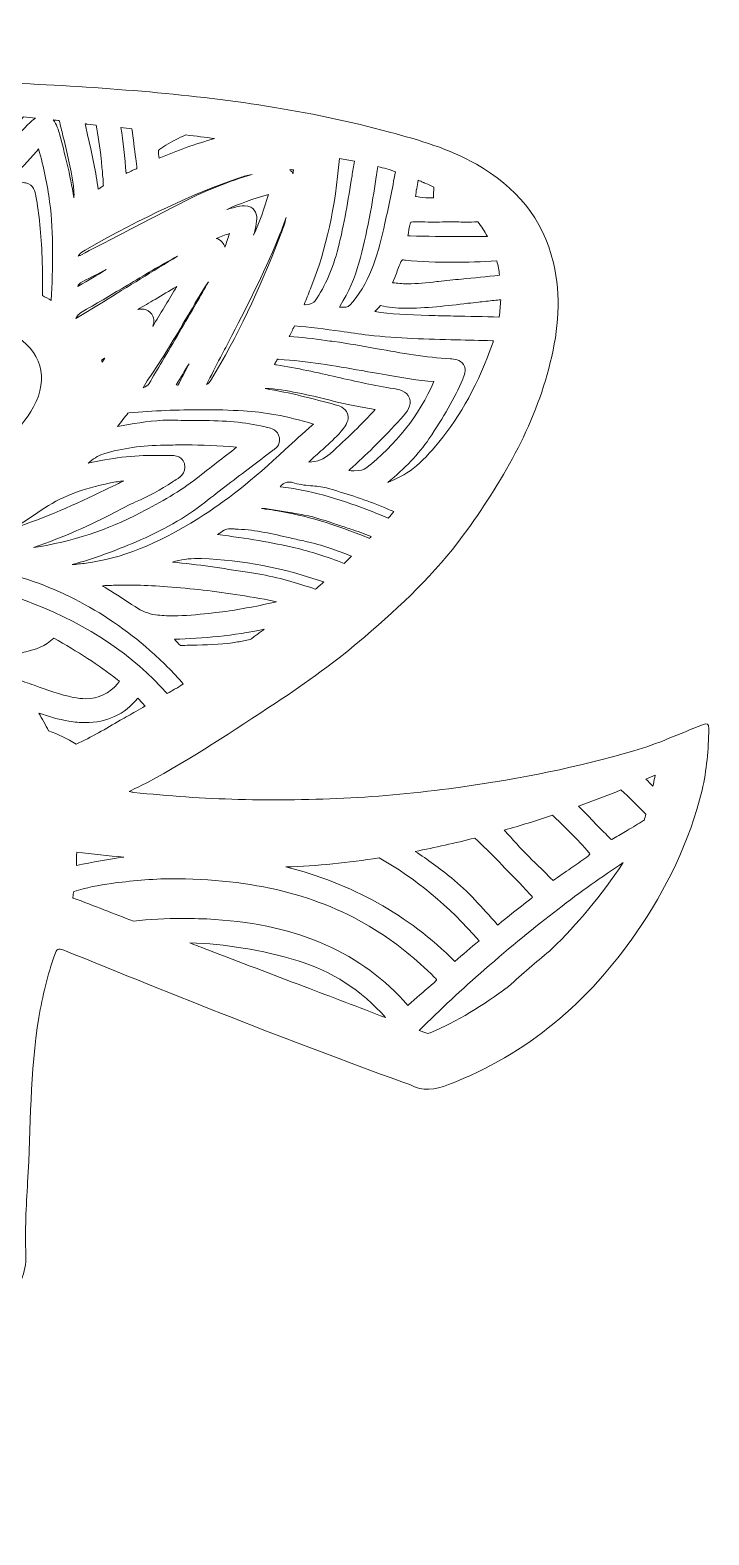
# Model space of a CAD drawing. Extents: x 86 to 1914, y -1775 to -226.
# Drawn here: x 1449 to 1914, y -1258 to -226 of the extents above; entities that cross this region are included whole.
import ezdxf

# ---------------------------------------------------------------- set-up
doc = ezdxf.new("R2010")
doc.units = 0
doc.header["$MEASUREMENT"] = 0
doc.layers.add('Layer 1', color=7, linetype='Continuous')

# ---------------------------------------------------------------- blocks, each defined once
blk = doc.blocks.new('block 3')
at = {"layer": 'Layer 1', "lineweight": 0}
for points, knots in [([(1909.2, -702.3), (1893.5, -708.4), (1878.2, -715.5), (1862.1, -720.2), (1823.7, -731.4), (1784.5, -739.2), (1745, -744.8), (1694, -752.1), (1642.8, -754.8), (1591.3, -753.4), (1567.4, -752.8), (1543.5, -751.1), (1519.7, -748.6), (1519, -748.5), (1518.2, -748.3), (1516.5, -747.9), (1521.3, -745.6), (1525.3, -743.8), (1529.1, -741.8), (1559.4, -725.5), (1588, -706.3), (1616.7, -687.4), (1638, -673.4), (1658.7, -658.5), (1678, -641.9), (1702.6, -620.8), (1726.1, -598.7), (1745.3, -572.4), (1771.8, -536.3), (1794.1, -498), (1805, -454), (1810.6, -431.4), (1812.5, -408.6), (1807.1, -385.7), (1800, -355.1), (1781.2, -333.4), (1754.4, -318.1), (1735.8, -307.4), (1715.3, -301.6), (1694.8, -296), (1639.3, -281), (1582.5, -273), (1525.3, -268.1), (1467, -263.1), (1408.5, -261.3), (1350.1, -258.6), (1310.6, -256.9), (1271.2, -254.5), (1231.9, -250.9), (1187, -246.9), (1142.6, -240), (1098.8, -229.8), (1097.4, -229.5), (1096, -229.3), (1094.6, -229), (1078.6, -226.1), (1069.7, -233.5), (1069.8, -249.7), (1069.9, -262.1), (1075, -273.1), (1080.7, -283.7), (1093.3, -307.2), (1112.1, -324.9), (1133.8, -339.7), (1161.2, -358.4), (1191.4, -371.1), (1222.3, -382.3), (1258.9, -395.4), (1296.1, -406.2), (1334.6, -412.4), (1357.9, -416.2), (1381.4, -418.3), (1404.5, -423.4), (1415.7, -425.9), (1426.7, -428.9), (1436.7, -434.6), (1456.4, -445.6), (1461.8, -464.5), (1451.1, -484.3), (1446.4, -492.9), (1440, -500.1), (1433.1, -506.9), (1394.6, -544.9), (1348.2, -569.1), (1297.2, -585.1), (1255.8, -598.1), (1213.5, -605.3), (1170.3, -608.2), (1144, -609.9), (1117.8, -611.2), (1091.5, -612.8), (1070.7, -614), (1049.8, -614.3), (1028.9, -615.7), (1019.3, -616.3), (1009.6, -616.5), (1000, -616.5), (990.4, -616.5), (980.7, -616.3), (971.1, -615.7), (950.2, -614.3), (929.3, -614), (908.5, -612.8), (882.2, -611.2), (856, -609.9), (829.7, -608.2), (786.5, -605.3), (744.2, -598.1), (702.8, -585.1), (651.8, -569.1), (605.4, -544.9), (566.9, -506.9), (560, -500.1), (553.6, -492.9), (548.9, -484.3), (538.2, -464.5), (543.6, -445.6), (563.3, -434.6), (573.3, -428.9), (584.3, -425.9), (595.5, -423.4), (618.6, -418.3), (642.1, -416.2), (665.4, -412.4), (703.9, -406.2), (741.1, -395.4), (777.7, -382.3), (808.6, -371.1), (838.8, -358.4), (866.2, -339.7), (887.9, -324.9), (906.7, -307.2), (919.3, -283.7), (925, -273.1), (930.1, -262.1), (930.2, -249.7), (930.3, -233.5), (921.4, -226.1), (905.4, -229), (904, -229.3), (902.6, -229.5), (901.2, -229.8), (857.4, -240), (813, -246.9), (768.1, -250.9), (728.8, -254.5), (689.4, -256.9), (649.9, -258.6), (591.5, -261.3), (533, -263.1), (474.7, -268.1), (417.5, -273), (360.7, -281), (305.2, -296), (284.7, -301.6), (264.2, -307.4), (245.6, -318.1), (218.8, -333.4), (200, -355.1), (192.9, -385.7), (187.5, -408.6), (189.4, -431.4), (195, -454), (205.9, -498), (228.2, -536.3), (254.7, -572.4), (273.9, -598.7), (297.4, -620.8), (322, -641.9), (341.3, -658.5), (362, -673.4), (383.3, -687.4), (412, -706.3), (440.6, -725.5), (470.9, -741.8), (474.7, -743.8), (478.7, -745.6), (483.5, -747.9), (481.8, -748.3), (481, -748.5), (480.3, -748.6), (456.5, -751.1), (432.6, -752.8), (408.7, -753.4), (357.2, -754.8), (306, -752.1), (255, -744.8), (215.5, -739.2), (176.3, -731.4), (137.9, -720.2), (121.8, -715.5), (106.5, -708.4), (90.8, -702.3), (87.7, -701.1), (86.4, -701.1), (86.5, -705.1), (86.7, -719.2), (87.8, -733.3), (91.1, -747.1), (99.7, -782.6), (115.6, -815), (136.2, -844.9), (168.8, -892.2), (210.5, -928.1), (264.7, -948.9), (273.9, -952.4), (282.4, -954), (291.3, -948.9), (293, -948), (294.9, -947.7), (296.7, -947), (374.6, -918.8), (451.5, -888), (528.2, -856.7), (532.2, -855.1), (533.2, -856.2), (534.4, -859.7), (539.3, -873.8), (542.8, -888.3), (545.3, -903), (551.6, -940.3), (550.7, -978.1), (553, -1015.7), (554, -1032.3), (554.9, -1049), (554.2, -1065.6), (553.8, -1078.1), (558.8, -1087.4), (565.9, -1096.9), (582.4, -1119.2), (599.1, -1141.4), (614.4, -1164.5), (643.8, -1209.1), (661.6, -1258.6), (673.7, -1310.4), (687.1, -1367.2), (691.8, -1425.2), (693.4, -1483.4), (694.2, -1510.5), (693.3, -1537.6), (694.5, -1564.7), (696.5, -1608), (712.6, -1644.2), (746.1, -1672.3), (776.7, -1698), (809.1, -1721.5), (840.2, -1746.5), (867.5, -1768.4), (898.9, -1775.2), (933.3, -1769.9), (951, -1767.2), (968.6, -1764.2), (986.5, -1762.9), (991, -1762.5), (995.5, -1762.4), (1000, -1762.4), (1004.5, -1762.4), (1009, -1762.5), (1013.5, -1762.9), (1031.4, -1764.2), (1049, -1767.2), (1066.7, -1769.9), (1101.1, -1775.2), (1132.5, -1768.4), (1159.8, -1746.5), (1190.9, -1721.5), (1223.2, -1698), (1253.9, -1672.3), (1287.4, -1644.2), (1303.5, -1608), (1305.5, -1564.7), (1306.7, -1537.6), (1305.8, -1510.5), (1306.6, -1483.4), (1308.2, -1425.2), (1312.9, -1367.2), (1326.3, -1310.4), (1338.4, -1258.6), (1356.2, -1209.1), (1385.6, -1164.5), (1400.9, -1141.4), (1417.6, -1119.2), (1434.1, -1096.9), (1441.2, -1087.4), (1446.2, -1078.1), (1445.8, -1065.6), (1445.1, -1049), (1446, -1032.3), (1447, -1015.7), (1449.3, -978.1), (1448.4, -940.3), (1454.7, -903), (1457.2, -888.3), (1460.7, -873.8), (1465.6, -859.7), (1466.8, -856.2), (1467.8, -855.1), (1471.8, -856.7), (1548.5, -888), (1625.4, -918.8), (1703.3, -947), (1705.1, -947.7), (1707, -948), (1708.7, -948.9), (1717.6, -954), (1726.1, -952.4), (1735.3, -948.9), (1789.5, -928.1), (1831.2, -892.2), (1863.8, -844.9), (1884.4, -815), (1900.3, -782.6), (1908.9, -747.1), (1912.2, -733.3), (1913.3, -719.2), (1913.5, -705.1), (1913.6, -701.1), (1912.3, -701.1), (1909.2, -702.3)], [0, 0, 0, 0, 1, 1, 1, 2, 2, 2, 3, 3, 3, 4, 4, 4, 5, 5, 5, 6, 6, 6, 7, 7, 7, 8, 8, 8, 9, 9, 9, 10, 10, 10, 11, 11, 11, 12, 12, 12, 13, 13, 13, 14, 14, 14, 15, 15, 15, 16, 16, 16, 17, 17, 17, 18, 18, 18, 19, 19, 19, 20, 20, 20, 21, 21, 21, 22, 22, 22, 23, 23, 23, 24, 24, 24, 25, 25, 25, 26, 26, 26, 27, 27, 27, 28, 28, 28, 29, 29, 29, 30, 30, 30, 31, 31, 31, 32, 32, 32, 33, 33, 33, 34, 34, 34, 35, 35, 35, 36, 36, 36, 37, 37, 37, 38, 38, 38, 39, 39, 39, 40, 40, 40, 41, 41, 41, 42, 42, 42, 43, 43, 43, 44, 44, 44, 45, 45, 45, 46, 46, 46, 47, 47, 47, 48, 48, 48, 49, 49, 49, 50, 50, 50, 51, 51, 51, 52, 52, 52, 53, 53, 53, 54, 54, 54, 55, 55, 55, 56, 56, 56, 57, 57, 57, 58, 58, 58, 59, 59, 59, 60, 60, 60, 61, 61, 61, 62, 62, 62, 63, 63, 63, 64, 64, 64, 65, 65, 65, 66, 66, 66, 67, 67, 67, 68, 68, 68, 69, 69, 69, 70, 70, 70, 71, 71, 71, 72, 72, 72, 73, 73, 73, 74, 74, 74, 75, 75, 75, 76, 76, 76, 77, 77, 77, 78, 78, 78, 79, 79, 79, 80, 80, 80, 81, 81, 81, 82, 82, 82, 83, 83, 83, 84, 84, 84, 85, 85, 85, 86, 86, 86, 87, 87, 87, 88, 88, 88, 89, 89, 89, 90, 90, 90, 91, 91, 91, 92, 92, 92, 93, 93, 93, 94, 94, 94, 95, 95, 95, 96, 96, 96, 97, 97, 97, 98, 98, 98, 99, 99, 99, 100, 100, 100, 101, 101, 101, 102, 102, 102, 103, 103, 103, 104, 104, 104, 105, 105, 105, 106, 106, 106, 106]), ([(1452.4, -286.5), (1450.3, -287.8), (1448.4, -289.6), (1446.6, -291.4), (1442.9, -295.4), (1439.1, -299.4), (1435.5, -303.3), (1433.2, -305.9), (1430.9, -308.4), (1428.5, -310.9), (1428.5, -310.9), (1428.5, -310.1), (1428.5, -310.1), (1428.5, -310), (1428.5, -309.8), (1428.5, -309.7), (1428.2, -305.9), (1429.9, -301.6), (1433.3, -297.6), (1436.5, -293.9), (1440, -290.1), (1444.1, -285.7), (1446.8, -286), (1449.6, -286.2), (1452.4, -286.5)], [0, 0, 0, 0, 1, 1, 1, 2, 2, 2, 3, 3, 3, 4, 4, 4, 5, 5, 5, 6, 6, 6, 7, 7, 7, 8, 8, 8, 8]), ([(1478.7, -341.1), (1476.2, -325.2), (1472.3, -310.1), (1468.8, -297.3), (1468.2, -294.9), (1467, -290.6), (1464.4, -287.7), (1465.9, -287.9), (1467.3, -288), (1468.7, -288.2), (1469.5, -291.7), (1470.4, -295.1), (1471.2, -298.5), (1473.9, -309.3), (1476.6, -320.5), (1478.2, -331.7), (1478.7, -335.1), (1478.9, -338.2), (1478.7, -341.1)], [0, 0, 0, 0, 1, 1, 1, 2, 2, 2, 3, 3, 3, 4, 4, 4, 5, 5, 5, 6, 6, 6, 6]), ([(1487.1, -290.5), (1487.3, -290.5), (1487.5, -290.5), (1487.8, -290.6), (1487.8, -290.6), (1494, -291.2), (1494, -291.2), (1495.2, -298.1), (1496.5, -306.4), (1497.4, -314.7), (1497.8, -318.4), (1498.1, -322.1), (1498.4, -325.8), (1498.6, -327.3), (1498.7, -328.7), (1498.8, -330.2), (1498.8, -331.1), (1498.8, -332), (1498.9, -332.7), (1498.4, -333.1), (1497.9, -333.5), (1497.4, -333.8), (1496.7, -334.3), (1496, -334.8), (1495.4, -335.2), (1493.7, -323.7), (1491.4, -312.4), (1488.3, -299), (1487.7, -296.1), (1487, -293.2), (1486.4, -290.3), (1486.6, -290.3), (1486.8, -290.4), (1487.1, -290.5)], [0, 0, 0, 0, 1, 1, 1, 2, 2, 2, 3, 3, 3, 4, 4, 4, 5, 5, 5, 6, 6, 6, 7, 7, 7, 8, 8, 8, 9, 9, 9, 10, 10, 10, 11, 11, 11, 11]), ([(1521.9, -321.1), (1521.8, -321.1), (1521.7, -321.2), (1521.4, -321.3), (1519, -322.2), (1516.6, -323.4), (1514.4, -324.5), (1513.7, -313.2), (1512.3, -302.3), (1510.9, -293), (1513.4, -293.2), (1515.9, -293.5), (1518.4, -293.8), (1519.3, -300.6), (1520.2, -307.3), (1521.1, -314.1), (1521.1, -314.1), (1521.8, -319.6), (1521.8, -319.6), (1521.9, -320.3), (1521.9, -320.8), (1521.9, -321.1)], [0, 0, 0, 0, 1, 1, 1, 2, 2, 2, 3, 3, 3, 4, 4, 4, 5, 5, 5, 6, 6, 6, 7, 7, 7, 7]), ([(1575.1, -300.5), (1561.9, -304.1), (1549.2, -308.7), (1537, -314), (1536.8, -312.6), (1536.3, -309.3), (1536.7, -308.6), (1537.1, -307.8), (1540.3, -305.8), (1541.6, -305.1), (1545.9, -302.5), (1550.5, -300.1), (1555.4, -298), (1562.3, -298.8), (1568.9, -299.6), (1575.1, -300.5)], [0, 0, 0, 0, 1, 1, 1, 2, 2, 2, 3, 3, 3, 4, 4, 4, 5, 5, 5, 5]), ([(1444, -330.7), (1441.8, -330.7), (1438.6, -331.6), (1435.7, -335.7), (1429.4, -344.9), (1422.4, -353.9), (1415.5, -362.7), (1408.6, -371.6), (1401.3, -380.9), (1394.7, -390.5), (1392.7, -390.2), (1390.6, -389.8), (1388.4, -389.5), (1404, -364.2), (1423.4, -342.1), (1442.1, -321.5), (1444.9, -318.4), (1447.6, -315.3), (1450.4, -312.3), (1451.8, -310.7), (1453.1, -309.2), (1454.5, -307.6), (1458.1, -320.4), (1460.6, -332.3), (1462.1, -343.8), (1465, -366.2), (1464.3, -389.1), (1463.2, -411.4), (1461.2, -410.3), (1459.2, -409.1), (1457.1, -408.1), (1457.3, -400.3), (1457.3, -391.9), (1456.9, -382), (1456.3, -365.8), (1454.9, -352.4), (1452.7, -339.9), (1452.7, -339.9), (1452.6, -339.4), (1452.6, -339.4), (1452.2, -337.4), (1451.4, -332), (1445.7, -330.9), (1445.1, -330.8), (1444.6, -330.7), (1444, -330.7)], [0, 0, 0, 0, 1, 1, 1, 2, 2, 2, 3, 3, 3, 4, 4, 4, 5, 5, 5, 6, 6, 6, 7, 7, 7, 8, 8, 8, 9, 9, 9, 10, 10, 10, 11, 11, 11, 12, 12, 12, 13, 13, 13, 14, 14, 14, 15, 15, 15, 15]), ([(1670.8, -316), (1670.2, -319.4), (1669.7, -322.7), (1669.2, -326.1), (1666.5, -342.5), (1663.8, -359.3), (1659.7, -375.6), (1656.1, -389.6), (1651, -401.4), (1643.9, -411.7), (1643.1, -413), (1640.3, -414.4), (1637.3, -414.4), (1637, -414.4), (1636.7, -414.4), (1636.4, -414.3), (1637.8, -410.7), (1639.2, -407), (1640.7, -403.4), (1640.7, -403.4), (1641.2, -402.1), (1641.2, -402.1), (1651.5, -376.4), (1657.8, -347.6), (1660.5, -314.2), (1664, -314.7), (1667.4, -315.3), (1670.8, -316)], [0, 0, 0, 0, 1, 1, 1, 2, 2, 2, 3, 3, 3, 4, 4, 4, 5, 5, 5, 6, 6, 6, 7, 7, 7, 8, 8, 8, 9, 9, 9, 9]), ([(1686.8, -319.6), (1691, -320.7), (1695.1, -321.9), (1699, -323.2), (1696.7, -334.8), (1694.3, -346.8), (1691.7, -358.5), (1687.4, -378.1), (1682.4, -397), (1669.8, -412.4), (1666.7, -416.1), (1666.5, -416.1), (1663.4, -416.1), (1663, -416.1), (1662.6, -416.1), (1662.2, -416.1), (1661.6, -416.1), (1661, -416.1), (1660.6, -416), (1660.7, -415.8), (1660.9, -415.4), (1661.1, -415.1), (1672.9, -396.5), (1676.9, -375.6), (1680.9, -355.4), (1680.9, -355.4), (1681.8, -350.6), (1681.8, -350.6), (1683.5, -342.1), (1684.7, -333.6), (1686, -325.3), (1686.2, -323.4), (1686.5, -321.5), (1686.8, -319.6)], [0, 0, 0, 0, 1, 1, 1, 2, 2, 2, 3, 3, 3, 4, 4, 4, 5, 5, 5, 6, 6, 6, 7, 7, 7, 8, 8, 8, 9, 9, 9, 10, 10, 10, 11, 11, 11, 11]), ([(1554.7, -343.4), (1538.2, -351.8), (1521.5, -360.5), (1505.4, -368.9), (1498.2, -372.6), (1491, -376.4), (1483.8, -380.1), (1483.5, -380.2), (1483.2, -380.4), (1482.9, -380.6), (1482.8, -380.6), (1482.7, -380.7), (1482.6, -380.7), (1482.3, -380.9), (1481.9, -381), (1481.6, -381.1), (1481.8, -380.8), (1482, -380.5), (1482.2, -380.2), (1483.1, -378.8), (1484.8, -377.8), (1486.4, -376.9), (1527.3, -353.8), (1559.9, -338.6), (1592.2, -327.3), (1595, -326.3), (1597.8, -325.6), (1600.7, -325), (1584.6, -329.9), (1569.2, -336), (1554.7, -343.4)], [0, 0, 0, 0, 1, 1, 1, 2, 2, 2, 3, 3, 3, 4, 4, 4, 5, 5, 5, 6, 6, 6, 7, 7, 7, 8, 8, 8, 9, 9, 9, 10, 10, 10, 10]), ([(1626.5, -321.9), (1626.7, -321.9), (1627, -321.8), (1627.2, -321.8), (1627.3, -321.8), (1627.4, -321.8), (1627.5, -321.8), (1627.9, -321.9), (1628.3, -321.9), (1628.8, -321.9), (1628.8, -321.9), (1629.1, -321.9), (1629.1, -321.9), (1629, -322.7), (1628.9, -323.6), (1628.8, -324.5), (1628.6, -324.1), (1628.4, -323.7), (1628.1, -323.4), (1627.6, -322.9), (1627.1, -322.4), (1626.5, -321.9)], [0, 0, 0, 0, 1, 1, 1, 2, 2, 2, 3, 3, 3, 4, 4, 4, 5, 5, 5, 6, 6, 6, 7, 7, 7, 7]), ([(1714.6, -329.1), (1715.7, -329.5), (1716.8, -330), (1717.8, -330.5), (1718, -330.6), (1718.1, -330.6), (1718.3, -330.7), (1718.3, -330.7), (1718.7, -330.8), (1718.7, -330.8), (1719, -330.9), (1719.3, -331), (1719.6, -331.2), (1721.5, -332), (1723.4, -332.9), (1725.3, -333.9), (1725.1, -336.4), (1725, -338.8), (1724.9, -341), (1723.9, -341.1), (1722.9, -341.2), (1721.9, -341.2), (1719.1, -341.2), (1716.3, -340.8), (1713.3, -340.3), (1713.1, -340.3), (1712.9, -340.3), (1712.7, -340.3), (1713, -336.5), (1713.8, -332.8), (1714.6, -329.1)], [0, 0, 0, 0, 1, 1, 1, 2, 2, 2, 3, 3, 3, 4, 4, 4, 5, 5, 5, 6, 6, 6, 7, 7, 7, 8, 8, 8, 9, 9, 9, 10, 10, 10, 10]), ([(1601.8, -366.7), (1602.2, -365.4), (1602.5, -364.1), (1602.8, -362.8), (1603.9, -357.5), (1605, -353), (1602.2, -349.5), (1601.2, -348.2), (1599.1, -346.6), (1595.5, -346.6), (1593.6, -346.6), (1591.3, -347), (1587.7, -347.9), (1586.2, -348.3), (1584.8, -348.7), (1583.4, -349.1), (1583.5, -349.1), (1583.6, -349), (1583.6, -349), (1592, -345.2), (1601.3, -341.8), (1611.9, -338.8), (1609.2, -348.3), (1605.7, -357.6), (1601.8, -366.7)], [0, 0, 0, 0, 1, 1, 1, 2, 2, 2, 3, 3, 3, 4, 4, 4, 5, 5, 5, 6, 6, 6, 7, 7, 7, 8, 8, 8, 8]), ([(1573, -465.4), (1571.7, -467.6), (1570.6, -468.6), (1569.5, -469), (1572.7, -462.9), (1575.9, -456.6), (1579, -450.6), (1581, -446.9), (1582.9, -443.2), (1584.8, -439.5), (1584.8, -439.5), (1586.9, -435.5), (1586.9, -435.5), (1598.6, -412.7), (1610.7, -389.2), (1620.3, -364.8), (1621.7, -361.2), (1623, -357.8), (1624.1, -354.5), (1623.1, -358.6), (1621.8, -362.6), (1620.3, -366.5), (1605.6, -404.6), (1590.1, -436.9), (1573, -465.4)], [0, 0, 0, 0, 1, 1, 1, 2, 2, 2, 3, 3, 3, 4, 4, 4, 5, 5, 5, 6, 6, 6, 7, 7, 7, 8, 8, 8, 8]), ([(1707.8, -365.1), (1708.3, -362.1), (1708.9, -359), (1709.4, -357.8), (1709.9, -357.7), (1711.1, -357.6), (1713.6, -357.6), (1714.5, -357.6), (1715.5, -357.6), (1716.8, -357.6), (1719.9, -357.7), (1723, -357.7), (1726, -357.7), (1728.5, -357.7), (1738.5, -357.6), (1740.9, -357.6), (1742.8, -357.7), (1744.7, -357.7), (1746.5, -357.7), (1749.4, -357.7), (1752.4, -357.7), (1755.4, -357.6), (1757.8, -360.7), (1760, -364), (1761.9, -367.5), (1756.3, -367.7), (1750.6, -367.7), (1744.4, -367.7), (1732.3, -367.7), (1720.3, -367.5), (1709.1, -367.2), (1708.4, -367.2), (1707.9, -367.2), (1707.4, -367.1), (1707.5, -366.6), (1707.6, -365.9), (1707.8, -365.1)], [0, 0, 0, 0, 1, 1, 1, 2, 2, 2, 3, 3, 3, 4, 4, 4, 5, 5, 5, 6, 6, 6, 7, 7, 7, 8, 8, 8, 9, 9, 9, 10, 10, 10, 11, 11, 11, 12, 12, 12, 12]), ([(1582, -375), (1581.8, -373.8), (1581.3, -372.6), (1580.3, -371.4), (1579.1, -370.1), (1577.7, -369.3), (1576.1, -368.9), (1579.1, -367.7), (1582.2, -366.6), (1585.3, -365.5), (1584.3, -368.7), (1583.2, -371.8), (1582, -375)], [0, 0, 0, 0, 1, 1, 1, 2, 2, 2, 3, 3, 3, 4, 4, 4, 4]), ([(1485.5, -418.5), (1495.6, -412.9), (1505.6, -406.8), (1515.3, -401), (1526.5, -394.3), (1538, -387.4), (1549.6, -381.1), (1532.7, -391.5), (1515.8, -401.9), (1498.9, -412.3), (1498.9, -412.3), (1480, -423.9), (1480, -423.9), (1480, -423.9), (1480, -423.9), (1480, -423.9), (1480.6, -422.2), (1482.1, -420.4), (1485.5, -418.5)], [0, 0, 0, 0, 1, 1, 1, 2, 2, 2, 3, 3, 3, 4, 4, 4, 5, 5, 5, 6, 6, 6, 6]), ([(1484.9, -398.4), (1490.2, -395.7), (1495.6, -393), (1500.9, -390.2), (1494.6, -394.1), (1488.3, -397.9), (1482.1, -401.5), (1482.1, -401.5), (1481.5, -401.9), (1481.5, -401.9), (1481.6, -400.7), (1482.3, -399.7), (1484.9, -398.4)], [0, 0, 0, 0, 1, 1, 1, 2, 2, 2, 3, 3, 3, 4, 4, 4, 4]), ([(1727.2, -398.5), (1720.3, -399.3), (1713.8, -400), (1707.2, -400), (1703.5, -400), (1700.2, -399.7), (1697, -399.3), (1697, -399.3), (1698.5, -395.6), (1698.5, -395.6), (1699.6, -392.6), (1700.8, -389.7), (1701.9, -386.7), (1702.9, -384), (1703.8, -383.6), (1703.8, -383.6), (1703.8, -383.6), (1703.8, -383.6), (1703.8, -383.6), (1703.9, -383.6), (1704.1, -383.6), (1704.5, -383.7), (1704.9, -383.8), (1705.3, -383.9), (1705.7, -383.9), (1716.4, -384.8), (1727.2, -385.3), (1738.7, -385.3), (1748.2, -385.3), (1757.9, -385), (1768.4, -384.4), (1769.2, -387.5), (1769.8, -390.7), (1770.2, -394.1), (1761.5, -395.1), (1752.7, -396), (1744.1, -396.8), (1738.8, -397.3), (1733.5, -397.9), (1728.3, -398.4), (1728.3, -398.4), (1727.2, -398.5), (1727.2, -398.5)], [0, 0, 0, 0, 1, 1, 1, 2, 2, 2, 3, 3, 3, 4, 4, 4, 5, 5, 5, 6, 6, 6, 7, 7, 7, 8, 8, 8, 9, 9, 9, 10, 10, 10, 11, 11, 11, 12, 12, 12, 13, 13, 13, 14, 14, 14, 14]), ([(1534.3, -410.7), (1539.2, -407.8), (1544.1, -404.8), (1549.1, -401.9), (1548.8, -402.4), (1548.5, -402.9), (1548.2, -403.4), (1543.1, -412), (1537.9, -420.6), (1532.7, -429.2), (1533.8, -426.5), (1534.2, -422.9), (1531, -419.7), (1529.3, -418.1), (1527.3, -417.3), (1525.1, -417.3), (1524.2, -417.3), (1523.3, -417.4), (1522.5, -417.7), (1526.4, -415.3), (1530.4, -413), (1534.3, -410.7)], [0, 0, 0, 0, 1, 1, 1, 2, 2, 2, 3, 3, 3, 4, 4, 4, 5, 5, 5, 6, 6, 6, 7, 7, 7, 7]), ([(1526.2, -471.3), (1527.3, -469.1), (1528.5, -467.1), (1529.8, -465.2), (1539.4, -451.4), (1548, -436.8), (1556.3, -422.6), (1561, -414.7), (1565.8, -406.6), (1570.8, -398.6), (1568.1, -403.4), (1565.4, -408.4), (1562.5, -413.4), (1554.8, -426.8), (1546.8, -440.3), (1539.1, -453.3), (1536.1, -458.3), (1533.1, -463.4), (1530.2, -468.4), (1529.5, -469.6), (1527.9, -470.6), (1526.2, -471.3)], [0, 0, 0, 0, 1, 1, 1, 2, 2, 2, 3, 3, 3, 4, 4, 4, 5, 5, 5, 6, 6, 6, 7, 7, 7, 7]), ([(1770, -422.9), (1759.6, -422.5), (1749.1, -422.3), (1738.8, -422.1), (1733.2, -422), (1727.5, -421.9), (1721.8, -421.7), (1707.2, -421.4), (1695.6, -420.6), (1684.9, -419.1), (1686, -417.8), (1687.2, -416.5), (1688.4, -415.2), (1688.4, -415.2), (1688.7, -414.9), (1688.7, -414.9), (1694.2, -416.1), (1699.8, -416.8), (1705, -416.8), (1719.7, -416.8), (1734.4, -415.1), (1748.5, -413.4), (1750.9, -413.1), (1753.3, -412.9), (1755.7, -412.6), (1759.3, -412.2), (1762.9, -411.8), (1766.6, -411.4), (1768, -411.3), (1769.5, -411.1), (1771, -411), (1770.8, -414.8), (1770.5, -418.7), (1770, -422.9)], [0, 0, 0, 0, 1, 1, 1, 2, 2, 2, 3, 3, 3, 4, 4, 4, 5, 5, 5, 6, 6, 6, 7, 7, 7, 8, 8, 8, 9, 9, 9, 10, 10, 10, 11, 11, 11, 11]), ([(1765.8, -440), (1755.6, -468.5), (1743.8, -490.3), (1728.7, -508.5), (1722.6, -515.9), (1717.3, -521.8), (1711.1, -526.7), (1705.6, -531), (1699.2, -533.9), (1693.6, -536.2), (1705.5, -526.6), (1714.8, -516.8), (1721.9, -506.3), (1732, -491.5), (1739.3, -478.5), (1745, -465.5), (1746, -463.1), (1747.8, -459.1), (1745.6, -455.4), (1743.3, -451.8), (1739, -451.6), (1736.6, -451.5), (1719.8, -450.5), (1702.9, -447.5), (1686.5, -444.5), (1676.8, -442.8), (1666.8, -441), (1656.8, -439.6), (1654.9, -439.4), (1652.9, -439.1), (1651, -438.8), (1642.9, -437.7), (1634.6, -436.5), (1626.1, -436.2), (1627.3, -434), (1628.4, -431.6), (1629.7, -428.9), (1640.1, -429.6), (1650.9, -431.2), (1661.4, -432.6), (1667.7, -433.5), (1674.2, -434.5), (1680.7, -435.2), (1700.7, -437.5), (1720.9, -438), (1740.5, -438.4), (1748.6, -438.6), (1756.9, -438.8), (1765.1, -439.1), (1765.1, -439.1), (1765.9, -439.2), (1766.1, -439.2), (1766, -439.4), (1765.9, -439.7), (1765.8, -440)], [0, 0, 0, 0, 1, 1, 1, 2, 2, 2, 3, 3, 3, 4, 4, 4, 5, 5, 5, 6, 6, 6, 7, 7, 7, 8, 8, 8, 9, 9, 9, 10, 10, 10, 11, 11, 11, 12, 12, 12, 13, 13, 13, 14, 14, 14, 15, 15, 15, 16, 16, 16, 17, 17, 17, 18, 18, 18, 18]), ([(1499.8, -450.9), (1499.2, -451.9), (1498.6, -452.8), (1498, -453.7), (1497.9, -453.3), (1497.8, -453), (1497.8, -452.6), (1497.7, -452.5), (1497.7, -452.4), (1497.6, -452.3), (1498.4, -451.8), (1499.1, -451.4), (1499.8, -450.9)], [0, 0, 0, 0, 1, 1, 1, 2, 2, 2, 3, 3, 3, 4, 4, 4, 4]), ([(1668.3, -526.7), (1669.6, -525.6), (1670.9, -524.4), (1672.2, -523.2), (1682.2, -513.9), (1693.8, -502.7), (1704.4, -490.5), (1706.4, -488.2), (1710.4, -483.5), (1708.6, -478.4), (1706.7, -473.3), (1700.5, -472.3), (1697.8, -471.9), (1684.8, -469.8), (1671.6, -466.9), (1658.9, -464), (1645.4, -460.9), (1631.4, -457.7), (1617.4, -455.6), (1616.9, -455.5), (1616.4, -455.5), (1616, -455.4), (1616.2, -455), (1616.5, -454.5), (1616.7, -454.1), (1617, -453.8), (1617.2, -453.4), (1617.4, -453), (1617.6, -452.6), (1617.9, -452.1), (1618.2, -451.6), (1618.5, -451.7), (1618.8, -451.8), (1619.1, -451.8), (1638.4, -452.9), (1657.3, -456.3), (1675.7, -459.5), (1679.6, -460.3), (1683.5, -460.9), (1687.5, -461.6), (1687.5, -461.6), (1692.5, -462.5), (1692.5, -462.5), (1703.1, -464.4), (1714.1, -466.3), (1725.3, -467), (1715, -490.4), (1699.3, -510.4), (1678.6, -526.5), (1677.5, -527.3), (1674.6, -528.2), (1670.6, -528.2), (1669.3, -528.2), (1668, -528.1), (1666.9, -528), (1667.4, -527.5), (1667.9, -527.1), (1668.3, -526.7)], [0, 0, 0, 0, 1, 1, 1, 2, 2, 2, 3, 3, 3, 4, 4, 4, 5, 5, 5, 6, 6, 6, 7, 7, 7, 8, 8, 8, 9, 9, 9, 10, 10, 10, 11, 11, 11, 12, 12, 12, 13, 13, 13, 14, 14, 14, 15, 15, 15, 16, 16, 16, 17, 17, 17, 18, 18, 18, 19, 19, 19, 19]), ([(1557.6, -454.8), (1555.5, -458.9), (1553.4, -463), (1551.3, -467), (1550.5, -468.6), (1550, -469.2), (1549.8, -469.5), (1549.7, -469.4), (1549.5, -469.4), (1549.1, -469.3), (1549, -469.3), (1548.9, -469.3), (1548.8, -469.2), (1551.7, -464.4), (1554.7, -459.5), (1557.6, -454.8)], [0, 0, 0, 0, 1, 1, 1, 2, 2, 2, 3, 3, 3, 4, 4, 4, 5, 5, 5, 5]), ([(1685.1, -486.2), (1676.1, -495.9), (1666, -505.9), (1654.2, -516.5), (1650, -520.2), (1645.4, -522.1), (1639.6, -522.2), (1642.6, -519.3), (1645.8, -516.4), (1649.1, -513.5), (1649.1, -513.5), (1651.3, -511.5), (1651.3, -511.5), (1655.1, -508.1), (1659.5, -504.1), (1663.1, -499.4), (1664.6, -497.5), (1667.6, -493.5), (1666.1, -489.1), (1664.7, -484.8), (1659.9, -483.5), (1657.6, -482.9), (1643.3, -479), (1626.7, -474.6), (1609.8, -471.9), (1610.1, -471.9), (1610.3, -471.9), (1610.5, -471.9), (1611.1, -471.9), (1611.7, -471.9), (1612.4, -471.8), (1627.3, -473.2), (1642, -476.8), (1656.9, -480.6), (1665.2, -482.7), (1674.2, -484.5), (1685.1, -486.2)], [0, 0, 0, 0, 1, 1, 1, 2, 2, 2, 3, 3, 3, 4, 4, 4, 5, 5, 5, 6, 6, 6, 7, 7, 7, 8, 8, 8, 9, 9, 9, 10, 10, 10, 11, 11, 11, 12, 12, 12, 12]), ([(1520.8, -577.1), (1539.4, -569.3), (1554.9, -560.4), (1568.3, -549.9), (1578.7, -541.6), (1589.6, -533.4), (1600.1, -525.5), (1604.9, -521.8), (1609.7, -518.2), (1614.6, -514.5), (1614.7, -514.4), (1614.9, -514.3), (1615, -514.1), (1616.4, -513.3), (1620.3, -510.7), (1619.4, -505.6), (1618.5, -500.2), (1613.4, -499), (1611.5, -498.5), (1611.5, -498.5), (1611.2, -498.5), (1611.2, -498.5), (1598.6, -495.3), (1584.7, -493.8), (1568.7, -493.8), (1567.5, -493.8), (1566.4, -493.8), (1565.2, -493.8), (1565.2, -493.8), (1563.6, -493.8), (1563.6, -493.8), (1560.6, -493.8), (1557.5, -493.8), (1554.5, -493.7), (1551.4, -493.6), (1548.2, -493.5), (1545, -493.5), (1543, -493.5), (1541.2, -493.5), (1539.5, -493.6), (1528.9, -494.1), (1518.6, -496), (1508.6, -497.9), (1509.8, -496.3), (1511, -494.7), (1512.2, -493.1), (1513.4, -491.6), (1514.6, -490.1), (1515.7, -488.6), (1515.7, -488.6), (1516.4, -488.5), (1516.4, -488.5), (1533.2, -487.1), (1550.1, -486.3), (1566.4, -486.3), (1575.9, -486.3), (1585.5, -486.6), (1594.8, -487.1), (1609, -487.8), (1624, -490.6), (1642.8, -496.2), (1642.8, -496.2), (1641.9, -497), (1641.9, -497), (1635.8, -502.4), (1629.4, -508), (1623.4, -513.7), (1601, -534.6), (1582.8, -549.1), (1564.2, -560.7), (1535, -578.9), (1511.2, -588.3), (1487, -591.5), (1483.7, -591.9), (1480.5, -592.3), (1477.4, -592.5), (1492.7, -588.4), (1507.2, -582.8), (1520.8, -577.1)], [0, 0, 0, 0, 1, 1, 1, 2, 2, 2, 3, 3, 3, 4, 4, 4, 5, 5, 5, 6, 6, 6, 7, 7, 7, 8, 8, 8, 9, 9, 9, 10, 10, 10, 11, 11, 11, 12, 12, 12, 13, 13, 13, 14, 14, 14, 15, 15, 15, 16, 16, 16, 17, 17, 17, 18, 18, 18, 19, 19, 19, 20, 20, 20, 21, 21, 21, 22, 22, 22, 23, 23, 23, 24, 24, 24, 25, 25, 25, 26, 26, 26, 26]), ([(1521, -549.5), (1529.5, -545.5), (1538.3, -541.4), (1546.3, -535.7), (1546.7, -535.5), (1547.2, -535.2), (1547.8, -534.8), (1550.1, -533.5), (1556.4, -530.1), (1554.4, -523.3), (1553.7, -520.7), (1551.4, -517.6), (1545, -517.6), (1544.4, -517.6), (1543.7, -517.6), (1543.1, -517.6), (1542.6, -517.7), (1542.1, -517.7), (1541.7, -517.7), (1541.7, -517.7), (1541.4, -517.7), (1541.4, -517.7), (1539.3, -517.6), (1537.2, -517.6), (1535.1, -517.6), (1519.3, -517.6), (1503.7, -519.4), (1488.5, -523), (1491.6, -520.2), (1494.9, -517.9), (1499.2, -516.6), (1511.6, -512.7), (1525.3, -510.8), (1540.9, -510.6), (1545.8, -510.5), (1550.8, -510.5), (1555.7, -510.5), (1565.9, -510.5), (1577.9, -510.7), (1590.1, -512.1), (1585.7, -515.6), (1581.1, -519.1), (1576.7, -522.5), (1572.1, -526), (1567.3, -529.7), (1562.7, -533.4), (1551.3, -542.5), (1538.6, -549.3), (1524.5, -556.8), (1501.9, -568.7), (1477.1, -576.8), (1451.1, -580.8), (1472.1, -573.4), (1490.5, -565.4), (1507, -556.5), (1511.5, -554), (1516.4, -551.7), (1521, -549.5)], [0, 0, 0, 0, 1, 1, 1, 2, 2, 2, 3, 3, 3, 4, 4, 4, 5, 5, 5, 6, 6, 6, 7, 7, 7, 8, 8, 8, 9, 9, 9, 10, 10, 10, 11, 11, 11, 12, 12, 12, 13, 13, 13, 14, 14, 14, 15, 15, 15, 16, 16, 16, 17, 17, 17, 18, 18, 18, 19, 19, 19, 19]), ([(1503.8, -536.5), (1507, -535.8), (1510, -535.4), (1512.8, -535.1), (1511.2, -535.9), (1509.6, -536.7), (1507.9, -537.5), (1505.3, -538.7), (1502.6, -540), (1500, -541.3), (1480.2, -551.3), (1458.8, -560.2), (1436.5, -568), (1443.7, -563.8), (1450.3, -559.4), (1456.3, -555.2), (1469.2, -546.3), (1484.3, -540.4), (1503.8, -536.5)], [0, 0, 0, 0, 1, 1, 1, 2, 2, 2, 3, 3, 3, 4, 4, 4, 5, 5, 5, 6, 6, 6, 6]), ([(1634.6, -541.4), (1629.9, -540.4), (1625, -539.8), (1620.4, -539.2), (1620.3, -539.2), (1620.1, -539.2), (1620, -539.2), (1620.2, -539), (1620.4, -538.8), (1620.5, -538.6), (1622.6, -536.2), (1624.4, -535.9), (1625.9, -535.9), (1627, -535.9), (1628.2, -536.1), (1629.7, -536.6), (1634, -537.9), (1638.2, -538.2), (1642.3, -538.6), (1646.1, -538.9), (1649.7, -539.2), (1653, -540.3), (1653, -540.3), (1656.4, -541.3), (1656.4, -541.3), (1669.1, -545.2), (1681.1, -548.9), (1692.9, -554.1), (1694.6, -554.8), (1696.2, -555.5), (1697.8, -556.2), (1696.6, -557.7), (1695.3, -559.1), (1694, -560.6), (1674.5, -552.6), (1655.1, -545.3), (1634.6, -541.4)], [0, 0, 0, 0, 1, 1, 1, 2, 2, 2, 3, 3, 3, 4, 4, 4, 5, 5, 5, 6, 6, 6, 7, 7, 7, 8, 8, 8, 9, 9, 9, 10, 10, 10, 11, 11, 11, 12, 12, 12, 12]), ([(1681.2, -574.4), (1681.1, -574.4), (1681, -574.3), (1680.8, -574.3), (1656.9, -564.6), (1637, -558.7), (1618.2, -555.7), (1615.6, -555.2), (1613, -554.9), (1610.4, -554.5), (1609.4, -554.4), (1608.3, -554.2), (1607.2, -554), (1607.2, -554), (1607.8, -554), (1607.8, -554), (1609.2, -554), (1610.7, -554.2), (1612.4, -554.5), (1616.2, -555.2), (1620, -555.8), (1623.7, -556.3), (1627.9, -557), (1632.3, -557.7), (1636.5, -558.5), (1644.2, -560.1), (1651.6, -562.6), (1659.4, -565.2), (1662.3, -566.2), (1665.3, -567.2), (1668.3, -568.2), (1672.7, -569.6), (1677.4, -571.3), (1682.3, -573.2), (1682, -573.6), (1681.6, -574), (1681.2, -574.4)], [0, 0, 0, 0, 1, 1, 1, 2, 2, 2, 3, 3, 3, 4, 4, 4, 5, 5, 5, 6, 6, 6, 7, 7, 7, 8, 8, 8, 9, 9, 9, 10, 10, 10, 11, 11, 11, 12, 12, 12, 12]), ([(1630.2, -581), (1614.3, -577.3), (1597.4, -574.4), (1577, -571.9), (1578.6, -570.9), (1580.1, -569.9), (1581.7, -568.9), (1582.8, -568.3), (1584, -568), (1586, -568), (1587.1, -568), (1588.1, -568), (1589.2, -568.1), (1589.9, -568.2), (1590.6, -568.2), (1591.3, -568.2), (1603.3, -568.8), (1614.8, -571.4), (1626.9, -574.2), (1630.4, -575), (1633.9, -575.8), (1637.4, -576.6), (1648.8, -579), (1659.7, -583), (1668.8, -586.8), (1667.1, -588.5), (1665.4, -590.1), (1663.7, -591.7), (1651.8, -587), (1640.8, -583.6), (1630.2, -581)], [0, 0, 0, 0, 1, 1, 1, 2, 2, 2, 3, 3, 3, 4, 4, 4, 5, 5, 5, 6, 6, 6, 7, 7, 7, 8, 8, 8, 9, 9, 9, 10, 10, 10, 10]), ([(1387.4, -592.6), (1399, -592.9), (1409.9, -593.1), (1420.6, -595.4), (1461.9, -604.4), (1498.9, -623.2), (1530.8, -651.3), (1539, -658.5), (1546.6, -666.2), (1553.6, -674.3), (1551.3, -675.8), (1549.6, -676.9), (1548.8, -677.4), (1548.8, -677.4), (1548.5, -677.5), (1548.5, -677.5), (1548.2, -677.6), (1547.9, -677.8), (1547.7, -677.9), (1546, -678.9), (1544.3, -679.8), (1542.6, -680.8), (1519.1, -654.5), (1489.1, -634.3), (1451.1, -619.3), (1427.2, -609.9), (1401.3, -604.2), (1371.9, -601.8), (1370.8, -601.7), (1369.5, -601.6), (1368.2, -601.4), (1369.9, -600.8), (1371.5, -600.1), (1373, -599.5), (1377.8, -597.5), (1382.5, -595.3), (1387.3, -592.6), (1387.3, -592.6), (1387.4, -592.6), (1387.4, -592.6)], [0, 0, 0, 0, 1, 1, 1, 2, 2, 2, 3, 3, 3, 4, 4, 4, 5, 5, 5, 6, 6, 6, 7, 7, 7, 8, 8, 8, 9, 9, 9, 10, 10, 10, 11, 11, 11, 12, 12, 12, 13, 13, 13, 13]), ([(1642.3, -608.7), (1632.2, -605.3), (1618.7, -601.1), (1604.7, -598.9), (1604.7, -598.9), (1597.5, -597.7), (1597.5, -597.7), (1580.7, -595.1), (1563.6, -592.3), (1546.2, -590.8), (1551.9, -589.1), (1557.5, -588.3), (1563.5, -588.3), (1564.3, -588.3), (1565.1, -588.4), (1566, -588.4), (1594.1, -589.4), (1622.3, -594.8), (1649.8, -604.4), (1648, -606), (1646.1, -607.7), (1644.1, -609.4), (1643.6, -609.1), (1643, -608.9), (1642.3, -608.7)], [0, 0, 0, 0, 1, 1, 1, 2, 2, 2, 3, 3, 3, 4, 4, 4, 5, 5, 5, 6, 6, 6, 7, 7, 7, 8, 8, 8, 8]), ([(1504.5, -606.7), (1507.7, -606.6), (1511.1, -606.5), (1514.6, -606.5), (1527.2, -606.5), (1540.6, -607.3), (1558.2, -609), (1574.2, -610.6), (1590.9, -613), (1609.2, -616.2), (1612, -616.7), (1614.7, -617.4), (1617.5, -618.1), (1616, -618.4), (1614.5, -618.7), (1613.1, -619), (1600.9, -621.5), (1588.3, -624.1), (1575.8, -625.4), (1575.8, -625.4), (1571.2, -625.9), (1571.2, -625.9), (1563.1, -626.8), (1554.8, -627.6), (1546.8, -627.6), (1542.4, -627.6), (1538.5, -627.4), (1534.7, -626.9), (1529.7, -626.2), (1525.2, -624.4), (1520.6, -621.3), (1514.3, -617.1), (1507.8, -613), (1501.4, -609), (1500.4, -608.3), (1499.3, -607.7), (1498.3, -607), (1500.3, -606.9), (1502.4, -606.8), (1504.5, -606.7)], [0, 0, 0, 0, 1, 1, 1, 2, 2, 2, 3, 3, 3, 4, 4, 4, 5, 5, 5, 6, 6, 6, 7, 7, 7, 8, 8, 8, 9, 9, 9, 10, 10, 10, 11, 11, 11, 12, 12, 12, 13, 13, 13, 13]), ([(1563.1, -647.6), (1559.4, -647.7), (1555.7, -647.8), (1552, -648), (1552, -648), (1551.7, -648), (1551.7, -648), (1550.3, -646.6), (1548.9, -645.1), (1547.5, -643.6), (1567.4, -643.3), (1587.8, -641.1), (1609.1, -636.8), (1608.5, -637.3), (1605.1, -639.7), (1605.1, -639.7), (1605.1, -639.8), (1599.4, -643.9), (1599.4, -643.9), (1596.5, -644.5), (1593.7, -645), (1590.8, -645.5), (1581.8, -647.1), (1572.7, -647.3), (1563.1, -647.6)], [0, 0, 0, 0, 1, 1, 1, 2, 2, 2, 3, 3, 3, 4, 4, 4, 5, 5, 5, 6, 6, 6, 7, 7, 7, 8, 8, 8, 8]), ([(1435, -653.6), (1438.8, -653.6), (1442.4, -653.2), (1445.8, -652.3), (1452, -650.8), (1459.2, -648.4), (1465, -642.9), (1481.2, -652), (1495.5, -661.3), (1508.6, -671.4), (1509.1, -671.8), (1509.5, -672.1), (1509.9, -672.4), (1509.6, -672.8), (1509.2, -673.3), (1508.7, -673.9), (1502.7, -681), (1495.5, -684.4), (1486.8, -684.4), (1484.1, -684.4), (1481.3, -684.1), (1478.3, -683.5), (1469.2, -681.6), (1460.6, -678.5), (1451.5, -675.2), (1447.3, -673.7), (1443, -672.2), (1438.6, -670.8), (1433.5, -664.3), (1427.9, -658.1), (1422, -652.3), (1426.2, -653), (1430.5, -653.6), (1435, -653.6)], [0, 0, 0, 0, 1, 1, 1, 2, 2, 2, 3, 3, 3, 4, 4, 4, 5, 5, 5, 6, 6, 6, 7, 7, 7, 8, 8, 8, 9, 9, 9, 10, 10, 10, 11, 11, 11, 11]), ([(1475.3, -699.8), (1479.2, -700.4), (1482.9, -700.8), (1486.5, -700.8), (1501.3, -700.8), (1513.3, -695.2), (1522.5, -684.1), (1524.2, -685.8), (1525.9, -687.6), (1527.5, -689.4), (1525.4, -690.6), (1523.3, -691.9), (1521.2, -693.1), (1517.6, -695.1), (1514, -697.2), (1510.4, -699.2), (1500.7, -704.9), (1490.6, -710.8), (1480.2, -715.6), (1474.3, -711.8), (1468, -708.8), (1461.4, -706.5), (1459.3, -702.3), (1457, -698.2), (1454.6, -694.2), (1461.2, -696.5), (1468.1, -698.6), (1475.3, -699.8)], [0, 0, 0, 0, 1, 1, 1, 2, 2, 2, 3, 3, 3, 4, 4, 4, 5, 5, 5, 6, 6, 6, 7, 7, 7, 8, 8, 8, 9, 9, 9, 9]), ([(1875.6, -742.9), (1875.5, -743.4), (1875.4, -743.8), (1875.3, -744.3), (1873.7, -742.7), (1872.1, -741.2), (1870.5, -739.6), (1872.6, -738.7), (1874.7, -737.7), (1876.8, -736.8), (1876.4, -738.9), (1876, -740.9), (1875.6, -742.9)], [0, 0, 0, 0, 1, 1, 1, 2, 2, 2, 3, 3, 3, 4, 4, 4, 4]), ([(1869.2, -767.8), (1869.1, -767.8), (1869, -767.8), (1868.9, -767.9), (1865.3, -770.2), (1861.4, -772.5), (1857.6, -774.7), (1854.6, -776.5), (1851.4, -778.3), (1848.3, -780.2), (1847.3, -780.9), (1846.8, -780.9), (1846.8, -781), (1846.7, -780.9), (1846.4, -780.8), (1845.7, -780), (1844, -778.1), (1842.3, -776.4), (1840.5, -774.8), (1838.9, -773.2), (1837.3, -771.8), (1835.9, -770.2), (1832.3, -766.1), (1828.4, -762), (1824.4, -758.1), (1834.1, -754.6), (1843.8, -750.8), (1853.4, -746.9), (1859, -752.1), (1864.4, -757.5), (1869.7, -762.9), (1870, -763.1), (1870.2, -763.4), (1870.5, -763.6), (1870.1, -764.9), (1869.6, -766.3), (1869.2, -767.8)], [0, 0, 0, 0, 1, 1, 1, 2, 2, 2, 3, 3, 3, 4, 4, 4, 5, 5, 5, 6, 6, 6, 7, 7, 7, 8, 8, 8, 9, 9, 9, 10, 10, 10, 11, 11, 11, 12, 12, 12, 12]), ([(1830.3, -788.4), (1831.9, -790.2), (1832, -791), (1832, -791), (1832, -791), (1831.8, -791.7), (1830.1, -792.9), (1826.5, -795.5), (1822.7, -798.1), (1819.1, -800.6), (1815.1, -803.3), (1811, -806.1), (1806.9, -809), (1806.9, -809), (1806.4, -808.5), (1806.4, -808.5), (1803.9, -806), (1801.4, -803.5), (1798.9, -801.1), (1793.2, -795.6), (1787.2, -789.8), (1782, -783.9), (1779.2, -780.7), (1776.3, -777.6), (1773.3, -774.5), (1784.4, -771.4), (1795.5, -768), (1806.5, -764.3), (1813.7, -771), (1821.2, -778.6), (1830.3, -788.4)], [0, 0, 0, 0, 1, 1, 1, 2, 2, 2, 3, 3, 3, 4, 4, 4, 5, 5, 5, 6, 6, 6, 7, 7, 7, 8, 8, 8, 9, 9, 9, 10, 10, 10, 10]), ([(1753.3, -779.9), (1764.5, -790.5), (1775.4, -802), (1786, -813), (1786, -813), (1791, -818.4), (1791, -818.4), (1792.1, -819.5), (1792.6, -820.2), (1792.7, -820.5), (1792.5, -820.8), (1792, -821.4), (1790.8, -822.3), (1783.3, -827.9), (1776.1, -833.6), (1769.3, -839.3), (1769.2, -839.4), (1769.1, -839.5), (1769, -839.6), (1768.9, -839.5), (1768.8, -839.3), (1768.6, -839.2), (1758.2, -827.2), (1748.7, -816.5), (1737.3, -807.2), (1729.2, -800.7), (1720.9, -794.6), (1712.4, -789.1), (1726.1, -786.4), (1739.8, -783.3), (1753.3, -779.9)], [0, 0, 0, 0, 1, 1, 1, 2, 2, 2, 3, 3, 3, 4, 4, 4, 5, 5, 5, 6, 6, 6, 7, 7, 7, 8, 8, 8, 9, 9, 9, 10, 10, 10, 10]), ([(1480.4, -798.8), (1480.5, -795.6), (1480.6, -792.5), (1480.6, -789.5), (1491.4, -790.9), (1502.3, -792), (1513, -793), (1502.5, -794.4), (1491.7, -796.3), (1480.4, -798.8)], [0, 0, 0, 0, 1, 1, 1, 2, 2, 2, 3, 3, 3, 3]), ([(1756.2, -850.4), (1750.4, -855), (1744.9, -859.8), (1739.7, -864.5), (1739.7, -864.5), (1739.7, -864.5), (1739.7, -864.5), (1707.4, -832.4), (1669.2, -811), (1623.8, -799.7), (1645.3, -799), (1666.8, -796.9), (1687.7, -793.5), (1712.4, -807.2), (1735.4, -826.4), (1756.2, -850.4)], [0, 0, 0, 0, 1, 1, 1, 2, 2, 2, 3, 3, 3, 4, 4, 4, 5, 5, 5, 5]), ([(1804.4, -857.4), (1795.2, -865), (1786, -872.9), (1776.3, -881.6), (1758.8, -894.9), (1741.3, -905.4), (1722.8, -913.4), (1721.9, -913.8), (1721.5, -913.8), (1721.2, -913.8), (1720.8, -913.8), (1720.3, -913.7), (1719.7, -913.5), (1719.7, -913.5), (1715.1, -911.7), (1715.1, -911.7), (1729.6, -897.6), (1744.6, -883.3), (1760, -869.9), (1795.9, -838.9), (1826, -815.7), (1855, -796.7), (1839.7, -819.5), (1823.7, -838.9), (1806, -855.9), (1806, -855.9), (1804.4, -857.4), (1804.4, -857.4)], [0, 0, 0, 0, 1, 1, 1, 2, 2, 2, 3, 3, 3, 4, 4, 4, 5, 5, 5, 6, 6, 6, 7, 7, 7, 8, 8, 8, 9, 9, 9, 9]), ([(1575.2, -835.7), (1567.8, -835.2), (1560.4, -835), (1553.3, -835), (1541.7, -835), (1530.4, -835.6), (1519.5, -836.9), (1506.4, -831.8), (1492.4, -826.4), (1478.3, -821), (1478.1, -820.9), (1478, -820.9), (1477.9, -820.8), (1477.9, -820.7), (1477.9, -820.6), (1477.9, -820.4), (1478.2, -819.1), (1478.4, -817.8), (1478.6, -816.5), (1487, -814), (1495.8, -812.1), (1504.7, -811), (1517, -809.4), (1531.7, -807.8), (1546.7, -807.8), (1547.8, -807.8), (1548.8, -807.8), (1549.8, -807.8), (1606.4, -808.6), (1650.3, -820.3), (1688.2, -844.8), (1700.6, -852.8), (1712.9, -862.8), (1725.7, -875.4), (1726.7, -876.3), (1727, -876.9), (1727.1, -877.2), (1727, -877.4), (1726.6, -878), (1725.6, -878.8), (1720.2, -883.4), (1714.9, -888.1), (1709.7, -892.6), (1709.7, -892.6), (1707.9, -894.2), (1707.9, -894.2), (1707.8, -894.4), (1707.6, -894.5), (1707.5, -894.6), (1707.5, -894.6), (1707.5, -894.6), (1707.5, -894.6), (1676, -858.7), (1632.7, -839.4), (1575.2, -835.7)], [0, 0, 0, 0, 1, 1, 1, 2, 2, 2, 3, 3, 3, 4, 4, 4, 5, 5, 5, 6, 6, 6, 7, 7, 7, 8, 8, 8, 9, 9, 9, 10, 10, 10, 11, 11, 11, 12, 12, 12, 13, 13, 13, 14, 14, 14, 15, 15, 15, 16, 16, 16, 17, 17, 17, 18, 18, 18, 18]), ([(1636.5, -881.7), (1614.5, -873.4), (1592.5, -865), (1570.5, -856.6), (1566.4, -855), (1562.3, -853.4), (1558.2, -851.8), (1582.1, -852.4), (1607, -856.5), (1632.2, -864.1), (1655, -870.9), (1675.7, -884.3), (1692.2, -903), (1673.7, -895.9), (1655.1, -888.8), (1636.5, -881.7)], [0, 0, 0, 0, 1, 1, 1, 2, 2, 2, 3, 3, 3, 4, 4, 4, 5, 5, 5, 5])]:
    blk.add_open_spline(points, degree=3, knots=knots, dxfattribs=at)
blk = doc.blocks.new('block 2')
at = {"layer": 'Layer 1'}
blk.add_blockref('block 3', (0, 0), dxfattribs=at)

msp = doc.modelspace()

# ---------------------------------------------------------------- block references
at = {"layer": 'Layer 1'}
msp.add_blockref('block 2', (0, 0), dxfattribs=at)

doc.saveas('drawing.dxf')
